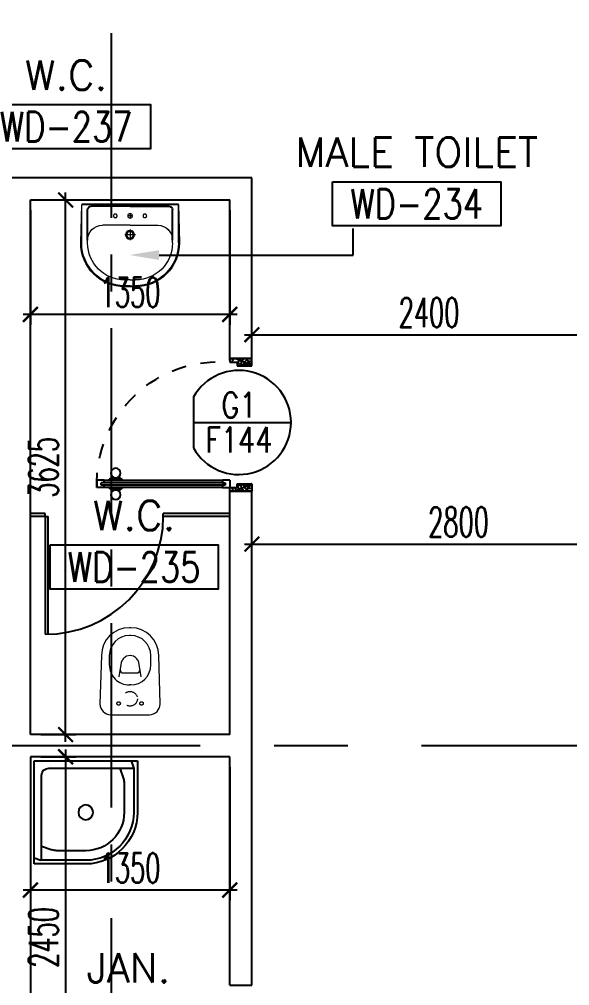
# Model space of a CAD drawing. Extents: x 88852.7 to 88945.7, y 39921.6 to 40001.1.
# Drawn here: x 88923.79 to 88927.51, y 39971.27 to 39977.82 of the extents above; entities that cross this region are included whole.
import ezdxf
from ezdxf.enums import TextEntityAlignment as Align

# ---------------------------------------------------------------- set-up
doc = ezdxf.new("R2010")
doc.units = 0
doc.header["$MEASUREMENT"] = 0
doc.header["$PDMODE"] = 34
for name, pattern in [('CENTER', [2, 1.25, -0.25, 0.25, -0.25]), ('CENTERX2', [4, 2.5, -0.5, 0.5, -0.5]), ('DASHED', [0.75, 0.5, -0.25]), ('HIDDEN', [0.375, 0.25, -0.125]), ('HIDDEN2', [0.1875, 0.125, -0.0625])]:
    doc.linetypes.add(name, pattern=pattern)
doc.layers.get('0').update_dxf_attribs({"linetype": 'CONTINUOUS'})
doc.layers.get('DEFPOINTS').update_dxf_attribs({"linetype": 'CONTINUOUS'})
for name, color, linetype in [('A-TILES', 144, 'CONTINUOUS'), ('AXES', 11, 'CENTERX2'), ('AXES1', 11, 'CENTER'), ('DIM', 4, 'CONTINUOUS'), ('DOOR', 7, 'CONTINUOUS'), ('DOOR-CR', 4, 'CONTINUOUS'), ('DOOR-NO', 3, 'CONTINUOUS'), ('FIX', 3, 'CONTINUOUS'), ('PART', 5, 'CONTINUOUS'), ('RM-BOX', 4, 'CONTINUOUS'), ('RM-NAME', 2, 'CONTINUOUS'), ('RM-NO', 2, 'CONTINUOUS'), ('WALL', 2, 'CONTINUOUS')]:
    doc.layers.add(name, color=color, linetype=linetype)
doc.styles.add('ROMANS', font='ROMANS.shx', dxfattribs={"width": 0.6})
doc.dimstyles.new('STANDARD in', dxfattribs={"dimtxt": 0.2, "dimasz": 0.1, "dimexe": 0.07, "dimexo": 0.07, "dimgap": 0.05, "dimtad": 1, "dimdec": 0, "dimlfac": 1000, "dimzin": 0, "dimdsep": 46, "dimtxsty": 'ROMANS', "dimblk": 'ARCHTICK', "dimcen": 0.05, "dimdle": 0.05, "dimclrd": 4, "dimclre": 4, "dimclrt": 2, "dimadec": 0, "dimazin": 0, "dimtfac": 1, "dimtdec": 0, "dimtmove": 2, "dimatfit": 3, "dimfxl": 0, "dimtolj": 1, "dimtzin": 0, "dimarcsym": 0})

# ---------------------------------------------------------------- blocks, each defined once
blk = doc.blocks.new('_ARCHTICK')
at = {"color": 0, "linetype": 'ByBlock', "const_width": 0.15}
blk.add_lwpolyline([(-0.5, -0.5), (0.5, 0.5)], dxfattribs=at)
blk = doc.blocks.new('*D210')
at = {"layer": 'DEFPOINTS', "color": 0, "linetype": 'ByBlock'}
for p in [(88927.7603, 39975.8865), (88927.7603, 39975.6862), (88925.3603, 39975.5194)]:
    blk.add_point(p, dxfattribs=at)
at = {"layer": 'DIM', "color": 4, "linetype": 'ByBlock', "lineweight": -2}
for p, q in [((88927.7603, 39975.8165), (88927.7603, 39975.6162)), ((88925.3603, 39975.5894), (88925.3603, 39975.7562)), ((88925.3103, 39975.6862), (88927.8103, 39975.6862))]:
    blk.add_line(p, q, dxfattribs=at)
at = {"layer": 'DIM', "color": 4, "linetype": 'ByBlock', "lineweight": -2, "xscale": 0.1, "yscale": 0.1, "zscale": 0.1, "rotation": 180}
blk.add_blockref('_ARCHTICK', (88925.3603, 39975.6862), dxfattribs=at)
at = {"layer": 'DIM', "color": 4, "linetype": 'ByBlock', "lineweight": -2, "xscale": 0.1, "yscale": 0.1, "zscale": 0.1}
blk.add_blockref('_ARCHTICK', (88927.7603, 39975.6862), dxfattribs=at)
at = {"layer": 'DIM', "color": 2, "linetype": 'ByBlock', "insert": (88926.5603, 39975.8362), "char_height": 0.2, "attachment_point": 5, "style": 'ROMANS'}
blk.add_mtext('\\A1;2400', dxfattribs=at)
blk = doc.blocks.new('*D211')
at = {"layer": 'DEFPOINTS', "color": 0, "linetype": 'ByBlock'}
for p in [(88928.1603, 39974.2664), (88925.3603, 39973.9585), (88928.1603, 39973.9528)]:
    blk.add_point(p, dxfattribs=at)
at = {"layer": 'DIM', "color": 4, "linetype": 'ByBlock', "lineweight": -2}
for p, q in [((88925.3603, 39974.0285), (88925.3603, 39974.3364)), ((88928.1603, 39974.0228), (88928.1603, 39974.3364)), ((88925.3103, 39974.2664), (88928.2103, 39974.2664))]:
    blk.add_line(p, q, dxfattribs=at)
at = {"layer": 'DIM', "color": 4, "linetype": 'ByBlock', "lineweight": -2, "xscale": 0.1, "yscale": 0.1, "zscale": 0.1, "rotation": 180}
blk.add_blockref('_ARCHTICK', (88925.3603, 39974.2664), dxfattribs=at)
at = {"layer": 'DIM', "color": 4, "linetype": 'ByBlock', "lineweight": -2, "xscale": 0.1, "yscale": 0.1, "zscale": 0.1}
blk.add_blockref('_ARCHTICK', (88928.1603, 39974.2664), dxfattribs=at)
at = {"layer": 'DIM', "color": 2, "linetype": 'ByBlock', "insert": (88926.7603, 39974.4164), "char_height": 0.2, "attachment_point": 5, "style": 'ROMANS'}
blk.add_mtext('\\A1;2800', dxfattribs=at)
blk = doc.blocks.new('*D200')
at = {"layer": 'DEFPOINTS', "color": 0, "linetype": 'ByBlock'}
for p in [(88923.8603, 39972.8246), (88925.2103, 39972.8246), (88923.8603, 39971.9202)]:
    blk.add_point(p, dxfattribs=at)
at = {"layer": 'DIM', "color": 4, "linetype": 'ByBlock', "lineweight": -2}
for p, q in [((88923.8603, 39972.7546), (88923.8603, 39971.8502)), ((88925.2103, 39972.7546), (88925.2103, 39971.8502)), ((88925.2603, 39971.9202), (88923.8103, 39971.9202))]:
    blk.add_line(p, q, dxfattribs=at)
at = {"layer": 'DIM', "color": 4, "linetype": 'ByBlock', "lineweight": -2, "xscale": 0.1, "yscale": 0.1, "zscale": 0.1, "rotation": 180}
blk.add_blockref('_ARCHTICK', (88923.8603, 39971.9202), dxfattribs=at)
at = {"layer": 'DIM', "color": 4, "linetype": 'ByBlock', "lineweight": -2, "xscale": 0.1, "yscale": 0.1, "zscale": 0.1}
blk.add_blockref('_ARCHTICK', (88925.2103, 39971.9202), dxfattribs=at)
at = {"layer": 'DIM', "color": 2, "linetype": 'ByBlock', "insert": (88924.5353, 39972.0702), "char_height": 0.2, "attachment_point": 5, "style": 'ROMANS'}
blk.add_mtext('\\A1;1350', dxfattribs=at)
blk = doc.blocks.new('*D201')
at = {"layer": 'DEFPOINTS', "color": 0, "linetype": 'ByBlock'}
for p in [(88923.8603, 39972.8246), (88923.8603, 39970.3746), (88924.0987, 39970.3746)]:
    blk.add_point(p, dxfattribs=at)
at = {"layer": 'DIM', "color": 4, "linetype": 'ByBlock', "lineweight": -2}
for p, q in [((88923.9303, 39972.8246), (88924.1687, 39972.8246)), ((88924.0987, 39972.8746), (88924.0987, 39970.3246)), ((88923.9303, 39970.3746), (88924.1687, 39970.3746))]:
    blk.add_line(p, q, dxfattribs=at)
at = {"layer": 'DIM', "color": 4, "linetype": 'ByBlock', "lineweight": -2, "xscale": 0.1, "yscale": 0.1, "zscale": 0.1}
for p, rotation in [((88924.0987, 39972.8246), 90), ((88924.0987, 39970.3746), 270)]:
    blk.add_blockref('_ARCHTICK', p, dxfattribs=dict(at, rotation=rotation))
at = {"layer": 'DIM', "color": 2, "linetype": 'ByBlock', "insert": (88923.9487, 39971.5996), "char_height": 0.2, "attachment_point": 5, "rotation": 90, "style": 'ROMANS'}
blk.add_mtext('\\A1;2450', dxfattribs=at)
blk = doc.blocks.new('*D195')
at = {"layer": 'DEFPOINTS', "color": 0, "linetype": 'ByBlock'}
for p in [(88923.8603, 39976.5996), (88925.2103, 39976.5996), (88923.8603, 39975.8234)]:
    blk.add_point(p, dxfattribs=at)
at = {"layer": 'DIM', "color": 4, "linetype": 'ByBlock', "lineweight": -2}
for p, q in [((88923.8603, 39976.5296), (88923.8603, 39975.7534)), ((88925.2103, 39976.5296), (88925.2103, 39975.7534)), ((88925.2603, 39975.8234), (88923.8103, 39975.8234))]:
    blk.add_line(p, q, dxfattribs=at)
at = {"layer": 'DIM', "color": 4, "linetype": 'ByBlock', "lineweight": -2, "xscale": 0.1, "yscale": 0.1, "zscale": 0.1, "rotation": 180}
blk.add_blockref('_ARCHTICK', (88923.8603, 39975.8234), dxfattribs=at)
at = {"layer": 'DIM', "color": 4, "linetype": 'ByBlock', "lineweight": -2, "xscale": 0.1, "yscale": 0.1, "zscale": 0.1}
blk.add_blockref('_ARCHTICK', (88925.2103, 39975.8234), dxfattribs=at)
at = {"layer": 'DIM', "color": 2, "linetype": 'ByBlock', "insert": (88924.5353, 39975.9734), "char_height": 0.2, "attachment_point": 5, "style": 'ROMANS'}
blk.add_mtext('\\A1;1350', dxfattribs=at)
blk = doc.blocks.new('*D196')
at = {"layer": 'DEFPOINTS', "color": 0, "linetype": 'ByBlock'}
for p in [(88923.8603, 39976.5996), (88924.0987, 39976.5996), (88923.8603, 39972.9746)]:
    blk.add_point(p, dxfattribs=at)
at = {"layer": 'DIM', "color": 4, "linetype": 'ByBlock', "lineweight": -2}
for p, q in [((88924.0987, 39972.9246), (88924.0987, 39976.6496)), ((88923.9303, 39976.5996), (88924.1687, 39976.5996)), ((88923.9303, 39972.9746), (88924.1687, 39972.9746))]:
    blk.add_line(p, q, dxfattribs=at)
at = {"layer": 'DIM', "color": 4, "linetype": 'ByBlock', "lineweight": -2, "xscale": 0.1, "yscale": 0.1, "zscale": 0.1}
for p, rotation in [((88924.0987, 39976.5996), 90), ((88924.0987, 39972.9746), 270)]:
    blk.add_blockref('_ARCHTICK', p, dxfattribs=dict(at, rotation=rotation))
at = {"layer": 'DIM', "color": 2, "linetype": 'ByBlock', "insert": (88923.9487, 39974.7871), "char_height": 0.2, "attachment_point": 5, "rotation": 90, "style": 'ROMANS'}
blk.add_mtext('\\A1;3625', dxfattribs=at)
blk = doc.blocks.new('JAN-001')
for p, q in [((730, -30), (30, -30)), ((30, -30), (30, -730)), ((687.8, -30), (703.6, -76)), ((730, -380), (730, -30)), ((80, -130), (80, -704.6)), ((704.6, -80), (130, -80)), ((609.8, -80), (634.5, -151.8)), ((705, -380), (705, -84.2)), ((640, -380), (640, -184.4)), ((80, -609.8), (151.8, -634.5)), ((184.4, -640), (380, -640)), ((30, -687.8), (76, -703.6)), ((84.2, -705), (380, -705)), ((30, -730), (380, -730))]:
    blk.add_line(p, q)
blk.add_circle((380, -380), 50)
for centre, radius, start, end in [((130, -130), 50, 90, 180), ((680, -84.2), 25, 0, 19.0039), ((540, -184.4), 100, 0, 19.0039), ((380, -380), 350, 270, 0), ((380, -380), 325, 270, 0), ((380, -380), 260, 270, 0), ((184.4, -540), 100, 250.9961, 270), ((84.2, -680), 25, 250.9961, 270)]:
    blk.add_arc(centre, radius, start, end)
blk = doc.blocks.new('WC1')
at = {"layer": 'FIX', "lineweight": 20}
for p, q in [((-210, 203.8), (-538, 193.8)), ((-475, 140.8), (-538, 140.8)), ((-394.8, 75.7), (-490.4, 60.1)), ((-137, 0), (-137, 130.8)), ((-727, 4.8), (-727, -4.8)), ((-674, 4.8), (-674, -4.8)), ((-533.7, 24.2), (-539.5, 0)), ((-539.5, 0), (-533.7, -24.2)), ((-339, 4.8), (-339, -4.8)), ((-137, -130.8), (-137, 0)), ((-490.4, -60.1), (-394.8, -75.7)), ((-538, -140.8), (-475, -140.8)), ((-538, -193.8), (-210, -203.8)), ((-213.2, -203.8), (-210, -203.8))]:
    blk.add_line(p, q, dxfattribs=at)
at = {"layer": 'FIX', "linetype": 'Continuous', "lineweight": 20}
blk.add_line((-420.1, -47.3), (-420.4, 44.6), dxfattribs=at)
at = {"layer": 'FIX', "linetype": 'HIDDEN', "lineweight": 20, "ltscale": 0.05}
for centre in [(-213.2, 77.5), (-213.2, -77.5)]:
    blk.add_circle(centre, 11.6, dxfattribs=at)
at = {"layer": 'FIX', "linetype": 'HIDDEN2', "lineweight": 20, "ltscale": 0.3}
blk.add_circle((-245, 0), 49.8, dxfattribs=at)
at = {"layer": 'FIX', "lineweight": 20}
for centre, radius, start, end in [((-210, 130.8), 73, 360, 90), ((-538, 4.8), 189, 90, 180), ((-538, 4.8), 136, 90, 180), ((-475, 4.8), 136, 360, 90), ((-473, -6.9), 68.2, 128.92417, 152.84682), ((-464.4, -17.6), 82, 108.49595, 128.92417), ((-538, -4.8), 189, 180, 270), ((-538, -4.8), 136, 180, 270), ((-473, 6.9), 68.2, 207.15318, 231.07583), ((-464.4, 17.6), 82, 231.07583, 251.50405), ((-475, -4.8), 136, 270, 0), ((-210, -130.8), 73, 270, 0)]:
    blk.add_arc(centre, radius, start, end, dxfattribs=at)
at = {"layer": 'FIX', "linetype": 'Continuous', "lineweight": 20}
for centre, start, end in [((-442.7, 45.5), 357.66621, 91.61215), ((-442.4, -45.6), 268.38785, 2.33379)]:
    blk.add_arc(centre, 22.3, start, end, dxfattribs=at)
blk = doc.blocks.new('LAV-003')
at = {"layer": 'FIX', "linetype": 'Continuous', "lineweight": 20}
for p, q in [((-327.5, -285), (-327.5, -25)), ((327.5, -285), (327.5, -25)), ((0, -165), (-187.5, -165)), ((0, -165), (187.5, -165)), ((-287.5, -285), (-287.5, -265)), ((287.5, -285), (287.5, -265)), ((0, -535), (-37.5, -535)), ((0, -575), (-37.5, -575)), ((0, -535), (37.5, -535)), ((0, -575), (37.5, -575))]:
    blk.add_line(p, q, dxfattribs=at)
at = {"layer": 'FIX', "linetype": 'ByBlock'}
blk.add_line((-327.5, -25), (327.5, -25), dxfattribs=at)
at = {"layer": 'FIX', "linetype": 'ByBlock', "ltscale": 0.3}
for p, q in [((-287.5, -265), (-287.5, -60)), ((0, -35), (-262.5, -35)), ((0, -35), (262.5, -35)), ((287.5, -265), (287.5, -60))]:
    blk.add_line(p, q, dxfattribs=at)
at = {"layer": 'FIX', "lineweight": 20}
for p, q in [((-15.6, -100.9), (15.5, -100.9)), ((0, -85.4), (0, -116.5))]:
    blk.add_line(p, q, dxfattribs=at)
at = {"layer": 'FIX', "linetype": 'DASHED', "lineweight": 20, "ltscale": 0.04}
for p, q in [((0, -193.9), (0, -266.1)), ((-35.7, -230.5), (36.6, -230.5))]:
    blk.add_line(p, q, dxfattribs=at)
at = {"layer": 'FIX', "linetype": 'Continuous', "lineweight": 20}
blk.add_lwpolyline([(294.8, -25), (0, -25), (-327.5, -25), (-334.5, -285, 0.414214), (-37.5, -582), (0, -582), (37.5, -582, 0.414214), (334.5, -285), (327.5, -25), (0, -25)], format="xyb", dxfattribs=at)
at = {"layer": 'FIX', "linetype": 'HIDDEN', "lineweight": 20, "ltscale": 0.05}
for centre in [(-100, -100.9), (100, -100.9)]:
    blk.add_circle(centre, 12.4, dxfattribs=at)
at = {"layer": 'FIX', "lineweight": 20}
for centre, radius in [((0, -100.9), 15.5), ((0.5, -230), 29.5), ((0.5, -230), 22.5)]:
    blk.add_circle(centre, radius, dxfattribs=at)
at = {"layer": 'FIX', "linetype": 'ByBlock', "ltscale": 0.3}
for centre, start, end in [((-262.5, -60), 90, 180), ((262.5, -60), 0, 90)]:
    blk.add_arc(centre, 25, start, end, dxfattribs=at)
at = {"layer": 'FIX', "linetype": 'Continuous', "lineweight": 20}
for centre, radius, start, end in [((-187.5, -265), 100, 90, 180), ((187.5, -265), 100, 0, 90), ((-37.5, -285), 290, 180, 270), ((-37.5, -285), 250, 180, 270), ((37.5, -285), 250, 270, 0), ((37.5, -285), 290, 270, 0)]:
    blk.add_arc(centre, radius, start, end, dxfattribs=at)
blk = doc.blocks.new('RM1')
at = {"layer": 'RM-BOX'}
blk.add_lwpolyline([(569.9, -200), (-569.9, -200), (-569.9, -500), (569.9, -500)], close=True, dxfattribs=at)
at = {"layer": 'RM-NAME', "style": 'ROMANS'}
for tag, p in [('ROOMNAME1', (0, 323.8)), ('ROOMNAME2', (0, 0))]:
    blk.add_attdef(tag, text='', height=200, dxfattribs=at).set_placement(p, align=Align.MIDDLE)
at = {"layer": 'RM-NO', "style": 'ROMANS', "width": 0.8}
blk.add_attdef('ROOMNO', text='', height=200, dxfattribs=at).set_placement((0, -350), align=Align.MIDDLE)
blk = doc.blocks.new('DD1')
at = {"layer": 'DOOR-CR'}
blk.add_line((-307.6, 0), (352.8, 0), dxfattribs=at)
blk.add_lwpolyline([(-307.6, -172.9, 3.820224), (-307.6, 172.9)], format="xyb", close=True, dxfattribs=at)
at = {"layer": 'DOOR-NO', "style": 'ROMANS', "width": 0.8}
for tag, p in [('G', (0, 141.5)), ('000', (0, -141.4))]:
    blk.add_attdef(tag, text='', height=204, dxfattribs=at).set_placement(p, align=Align.MIDDLE)
blk = doc.blocks.new('DOOR90')
at = {"layer": 'DOOR', "linetype": 'ByBlock'}
for p, q in [((0, 0), (-150, 0)), ((-200, -25), (-1000, -25)), ((-200, -42), (-1000, -42)), ((-200, -58), (-1000, -58)), ((-1000, -75), (-200, -75))]:
    blk.add_line(p, q, dxfattribs=at)
at = {"layer": 'DOOR', "color": 0, "linetype": 'ByBlock'}
for p, q in [((-150, 0), (-150, -25)), ((-150, 0), (0, 0)), ((0, -50), (0, 0)), ((-1050, -25), (-1050, -75)), ((-1050, -75), (-1050, -25)), ((-1000, -25), (-1050, -25)), ((-1020, -42), (-1020, -58)), ((-1000, -42), (-1020, -42)), ((-1000, -58), (-1020, -58)), ((-1000, -25), (-1000, -42)), ((-1000, -58), (-1000, -75)), ((-967.6, -25), (-967.6, -17.8)), ((-877.6, -17.8), (-967.6, -17.8)), ((-955, -17.8), (-955, -8.8)), ((-955, -8.8), (-890.2, -8.8)), ((-955, -17.8), (-890.2, -17.8)), ((-890.2, -17.8), (-890.2, -8.8)), ((-877.6, -25), (-877.6, -17.8)), ((-200, -42), (-200, -25)), ((-200, -25), (-150, -25)), ((-180, -42), (-200, -42)), ((-200, -75), (-200, -58)), ((-200, -58), (-180, -58)), ((-180, -58), (-180, -42)), ((-150, -75), (-150, -25)), ((-150, -25), (-100, -25)), ((-100, -25), (-100, -50)), ((-100, -50), (0, -50)), ((-1000, -75), (-1050, -75)), ((-967.6, -75), (-967.6, -82.2)), ((-877.6, -82.2), (-967.6, -82.2)), ((-955, -82.2), (-955, -91.2)), ((-955, -82.2), (-890.2, -82.2)), ((-955, -91.2), (-890.2, -91.2)), ((-890.2, -82.2), (-890.2, -91.2)), ((-877.6, -75), (-877.6, -82.2)), ((-150, -75), (-200, -75)), ((-100, -850), (0, -850)), ((-100, -875), (-100, -850)), ((0, -850), (0, -900)), ((-150, -900), (-150, -875)), ((-150, -875), (-100, -875)), ((0, -900), (-150, -900)), ((-150, -900), (0, -900))]:
    blk.add_line(p, q, dxfattribs=at)
at = {"layer": 'DOOR', "color": 9, "linetype": 'ByBlock'}
for p, q in [((0, -50), (-113.7, 0)), ((0, -50), (-40.1, 0)), ((0, -50), (-100, -36.6)), ((0, -850), (-113.7, -900)), ((0, -850), (-100, -863.4)), ((0, -850), (-40.1, -900))]:
    blk.add_line(p, q, dxfattribs=at)
at = {"layer": 'DOOR', "color": 0, "linetype": 'ByBlock'}
for centre in [(-922.6, 23.5), (-922.6, -123.5)]:
    blk.add_circle(centre, 32.4, dxfattribs=at)
at = {"layer": 'DOOR', "color": 9, "linetype": 'ByBlock'}
for centre, radius, start, end in [((0, -50), 74.4, 137.77643, 180), ((0, -50), 54.4, 113.20738, 180), ((0, -50), 154.4, 161.10529, 166.28577), ((0, -50), 134.4, 158.15985, 169.28002), ((0, -50), 114.4, 154.08384, 167.37743), ((0, -50), 94.4, 148.01819, 180), ((0, -50), 34.4, 90, 180), ((0, -50), 14.4, 90, 180), ((0, -850), 94.4, 180, 211.98181), ((0, -850), 74.4, 180, 222.22357), ((0, -850), 54.4, 180, 246.79262), ((0, -850), 34.4, 180, 270), ((0, -850), 14.4, 180, 270), ((0, -850), 154.4, 193.71423, 198.89471), ((0, -850), 134.4, 190.71998, 201.84015)]:
    blk.add_arc(centre, radius, start, end, dxfattribs=at)
at = {"layer": 'DOOR', "linetype": 'HIDDEN', "ltscale": 0.5}
blk.add_arc((-222.2, -50), 828.2, 178.27012, 275.00304, dxfattribs=at)

msp = doc.modelspace()

# ---------------------------------------------------------------- linework, layer by layer
at = {"layer": 'AXES'}
msp.add_line((88945.0103, 39972.8996), (88876.9703, 39972.8996), dxfattribs=at)
at = {"layer": 'AXES1'}
msp.add_line((88924.4103, 39928.4796), (88924.4103, 39987.2996), dxfattribs=at)
at = {"layer": 'FIX', "color": 32, "linetype": 'ByBlock', "ltscale": 0.3}
msp.add_line((88924.5353, 39976.558), (88924.2728, 39976.558), dxfattribs=at)
at = {"layer": 'PART', "linetype": 'ByBlock'}
for p, q in [((88923.9603, 39974.4746), (88923.8603, 39974.4746)), ((88923.9603, 39974.4546), (88923.8603, 39974.4546)), ((88923.9603, 39974.4546), (88923.9603, 39974.4746)), ((88923.9603, 39974.4546), (88923.9603, 39974.4746)), ((88923.9603, 39974.4546), (88923.9803, 39974.4546)), ((88923.9603, 39974.4546), (88923.9603, 39973.6546)), ((88923.9803, 39973.6546), (88923.9803, 39974.4546)), ((88925.2103, 39974.4746), (88924.7603, 39974.4746)), ((88924.7603, 39974.4546), (88924.7603, 39974.4746)), ((88924.7603, 39974.4546), (88924.7603, 39974.4746)), ((88924.7603, 39974.4546), (88924.7603, 39974.4746)), ((88925.2103, 39974.4546), (88924.7603, 39974.4546))]:
    msp.add_line(p, q, dxfattribs=at)
msp.add_arc((88923.9603, 39974.4546), 0.8, 270, 0, dxfattribs=at)
at = {"layer": 'RM-NAME', "color": 5, "linetype": 'ByBlock'}
for p, q in [((88926.0473, 39976.2264), (88926.0473, 39976.4061)), ((88924.7323, 39976.2264), (88926.0473, 39976.2264))]:
    msp.add_line(p, q, dxfattribs=at)
msp.add_solid([(88924.7323, 39976.2597), (88924.7323, 39976.193), (88924.5323, 39976.2264)], dxfattribs=at)
at = {"layer": 'WALL'}
for p, q in [((88925.3603, 39976.7496), (88922.1603, 39976.7496)), ((88925.3603, 39975.5246), (88925.3603, 39976.7496)), ((88923.8603, 39976.5996), (88925.2103, 39976.5996)), ((88923.8603, 39972.9746), (88923.8603, 39976.5996)), ((88925.2103, 39975.5246), (88925.2103, 39976.5996)), ((88925.2103, 39975.5246), (88925.3603, 39975.5246)), ((88925.2103, 39974.6246), (88925.3603, 39974.6246)), ((88925.2103, 39972.9746), (88925.2103, 39974.6246)), ((88925.3603, 39971.2746), (88925.3603, 39974.6246)), ((88925.2103, 39972.9746), (88923.8603, 39972.9746)), ((88925.2103, 39972.8246), (88923.8603, 39972.8246)), ((88923.8603, 39972.8246), (88923.8603, 39970.3746)), ((88925.2103, 39971.2746), (88925.2103, 39972.8246)), ((88925.2103, 39971.2746), (88925.3603, 39971.2746))]:
    msp.add_line(p, q, dxfattribs=at)

# ---------------------------------------------------------------- block references
at = {"layer": 'A-TILES', "linetype": 'ByBlock', "ltscale": 0.3, "xscale": -0.001000000003841706, "yscale": 0.000999999996565748, "zscale": 0.001}
msp.add_blockref('LAV-003', (88924.5353, 39976.593), dxfattribs=at)
at = {"layer": 'DOOR', "color": 0, "linetype": 'ByBlock', "xscale": -0.001, "yscale": 0.001, "zscale": 0.001, "rotation": 180}
msp.add_blockref('DOOR90', (88925.3603, 39974.6246), dxfattribs=at)
at = {"layer": 'DOOR-NO'}
ref = msp.add_blockref('DD1', (88925.2727, 39975.0911), dxfattribs=dict(at, xscale=0.001, yscale=0.001, zscale=0.001))
ref.add_attrib('G', 'G1', dxfattribs={"height": 0.17, "style": 'ROMANS', "width": 0.8}).set_placement((88925.2727, 39975.209), align=Align.MIDDLE)
ref.add_attrib('000', 'F144', dxfattribs={"height": 0.17, "style": 'ROMANS', "width": 0.8}).set_placement((88925.2727, 39974.9732), align=Align.MIDDLE)
at = {"layer": 'FIX', "yscale": 0.000999999996565748, "zscale": 0.001}
for name, p, xscale, rotation in [('WC1', (88924.5353, 39972.9726), 0.000999999996565748, 270), ('JAN-001', (88923.8553, 39972.8276), -0.000999999996565748, 90)]:
    msp.add_blockref(name, p, dxfattribs=dict(at, xscale=xscale, rotation=rotation))
at = {"layer": 'RM-NAME'}
ref = msp.add_blockref('RM1', (88924.1028, 39977.4464), dxfattribs=dict(at, xscale=-0.001, yscale=0.001, zscale=0.001))
ref.add_attrib('ROOMNO', 'WD-237', dxfattribs={"layer": 'RM-NO', "height": 0.2, "style": 'ROMANS', "width": 0.8}).set_placement((88924.1028, 39977.0964), align=Align.MIDDLE)
ref.add_attrib('ROOMNAME2', 'W.C.', dxfattribs={"height": 0.2, "style": 'ROMANS'}).set_placement((88924.1028, 39977.4464), align=Align.MIDDLE)
ref = msp.add_blockref('RM1', (88926.4773, 39976.9236), dxfattribs=dict(at, xscale=-0.001, yscale=0.001, zscale=0.001))
ref.add_attrib('ROOMNO', 'WD-234', dxfattribs={"layer": 'RM-NO', "height": 0.2, "style": 'ROMANS', "width": 0.8}).set_placement((88926.4773, 39976.5736), align=Align.MIDDLE)
ref.add_attrib('ROOMNAME2', 'MALE TOILET', dxfattribs={"height": 0.2, "style": 'ROMANS'}).set_placement((88926.4773, 39976.9236), align=Align.MIDDLE)
ref = msp.add_blockref('RM1', (88924.563, 39974.4607), dxfattribs=dict(at, xscale=-0.001, yscale=0.001, zscale=0.001))
ref.add_attrib('ROOMNO', 'WD-235', dxfattribs={"layer": 'RM-NO', "height": 0.2, "style": 'ROMANS', "width": 0.8}).set_placement((88924.563, 39974.1107), align=Align.MIDDLE)
ref.add_attrib('ROOMNAME2', 'W.C.', dxfattribs={"height": 0.2, "style": 'ROMANS'}).set_placement((88924.563, 39974.4607), align=Align.MIDDLE)
ref = msp.add_blockref('RM1', (88924.5249, 39971.3931), dxfattribs=dict(at, xscale=-0.001, yscale=0.001, zscale=0.001))
ref.add_attrib('ROOMNO', 'WD-236', dxfattribs={"layer": 'RM-NO', "height": 0.2, "style": 'ROMANS', "width": 0.8}).set_placement((88924.5249, 39971.0431), align=Align.MIDDLE)
ref.add_attrib('ROOMNAME2', 'JAN.', dxfattribs={"height": 0.2, "style": 'ROMANS'}).set_placement((88924.5249, 39971.3931), align=Align.MIDDLE)

# ---------------------------------------------------------------- dimensions: what is measured, and where the dimension line sits
at = {"layer": 'DIM', "linetype": 'ByBlock', "ltscale": 0.3}
for base, p1, p2, angle, picture, middle in [((88924.0987, 39976.5996), (88923.8603, 39972.9746), (88923.8603, 39976.5996), 90, '*D196', (88923.9487, 39974.7871)), ((88923.8603, 39975.8234), (88925.2103, 39976.5996), (88923.8603, 39976.5996), 180, '*D195', (88924.5353, 39975.9734)), ((88923.8603, 39971.9202), (88925.2103, 39972.8246), (88923.8603, 39972.8246), 180, '*D200', (88924.5353, 39972.0702)), ((88924.0987, 39970.3746), (88923.8603, 39972.8246), (88923.8603, 39970.3746), 90, '*D201', (88923.9487, 39971.5996))]:
    dim = msp.add_linear_dim(base=base, p1=p1, p2=p2, angle=angle, dimstyle='STANDARD in', dxfattribs=at)
    dim.commit()
    dim.dimension.update_dxf_attribs({"geometry": picture, "text_midpoint": middle})
for base, p1, p2, picture, middle in [((88927.7603, 39975.6862), (88925.3603, 39975.5194), (88927.7603, 39975.8865), '*D210', (88926.5603, 39975.8362)), ((88928.1603, 39974.2664), (88925.3603, 39973.9585), (88928.1603, 39973.9528), '*D211', (88926.7603, 39974.4164))]:
    dim = msp.add_linear_dim(base=base, p1=p1, p2=p2, dimstyle='STANDARD in', dxfattribs=at)
    dim.commit()
    dim.dimension.update_dxf_attribs({"geometry": picture, "text_midpoint": middle})

doc.saveas('drawing.dxf')
